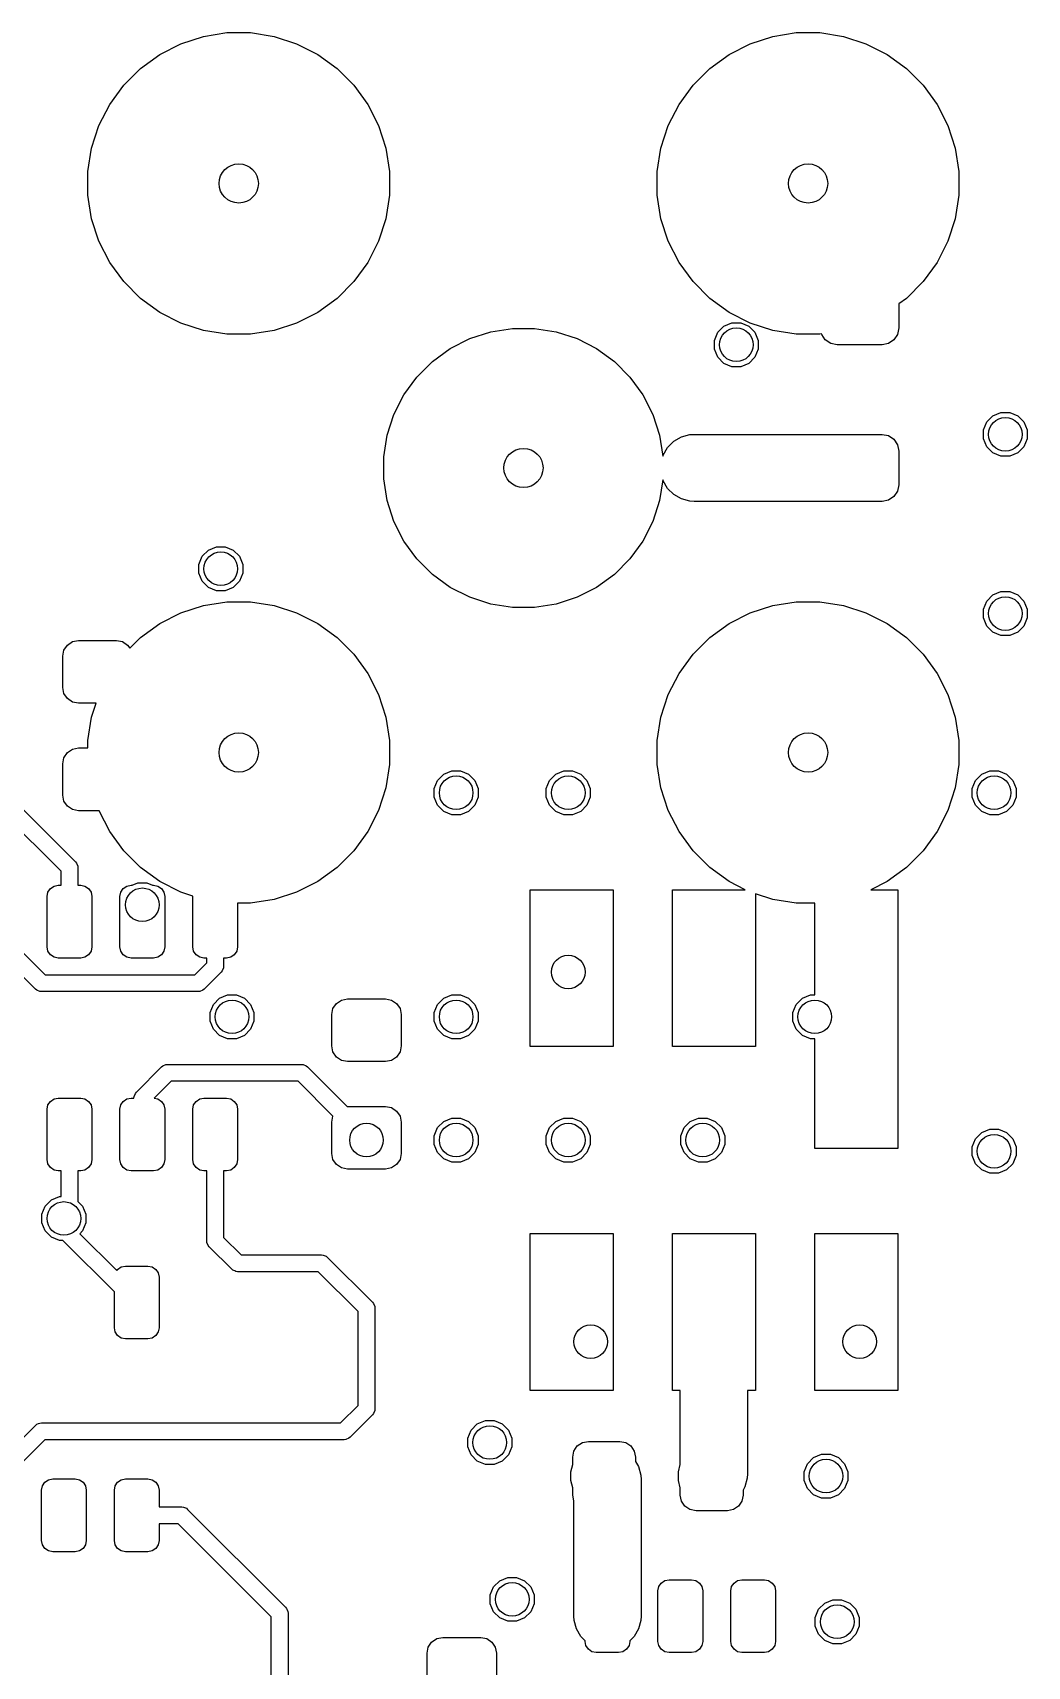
# Model space of a CAD drawing. Extents: x -2.55 to 2.19, y 0.21 to 3.97.
# Drawn here: x -2.102 to -1.753, y 3.397 to 3.971 of the extents above; entities that cross this region are included whole.
import ezdxf

# ---------------------------------------------------------------- set-up
doc = ezdxf.new("R2010")
doc.units = 0
doc.header["$MEASUREMENT"] = 0
doc.layers.add('BLACK', color=7, linetype='CONTINUOUS')

msp = doc.modelspace()

# ---------------------------------------------------------------- linework, layer by layer
at = {"layer": 'BLACK', "linetype": 'CONTINUOUS'}
for p, q in [((-2.05026, 3.96721), (-2.04233, 3.96979)), ((-2.04233, 3.96979), (-2.03409, 3.9711)), ((-2.03409, 3.9711), (-2.02575, 3.9711)), ((-2.02575, 3.9711), (-2.01751, 3.96979)), ((-2.01751, 3.96979), (-2.00958, 3.96721)), ((-1.85026, 3.96721), (-1.84233, 3.96979)), ((-1.84233, 3.96979), (-1.83409, 3.9711)), ((-1.83409, 3.9711), (-1.82575, 3.9711)), ((-1.82575, 3.9711), (-1.81751, 3.96979)), ((-1.81751, 3.96979), (-1.80958, 3.96721)), ((-2.06444, 3.95853), (-2.05769, 3.96343)), ((-2.05769, 3.96343), (-2.05026, 3.96721)), ((-2.00958, 3.96721), (-2.00215, 3.96343)), ((-2.00215, 3.96343), (-1.9954, 3.95853)), ((-1.86444, 3.95853), (-1.85769, 3.96343)), ((-1.85769, 3.96343), (-1.85026, 3.96721)), ((-1.80958, 3.96721), (-1.80215, 3.96343)), ((-1.80215, 3.96343), (-1.7954, 3.95853)), ((-2.07034, 3.95263), (-2.06444, 3.95853)), ((-1.9954, 3.95853), (-1.98951, 3.95263)), ((-1.87034, 3.95263), (-1.86444, 3.95853)), ((-1.7954, 3.95853), (-1.78951, 3.95263)), ((-2.07524, 3.94588), (-2.07034, 3.95263)), ((-1.98951, 3.95263), (-1.9846, 3.94588)), ((-1.87524, 3.94588), (-1.87034, 3.95263)), ((-1.78951, 3.95263), (-1.7846, 3.94588)), ((-2.07903, 3.93845), (-2.07524, 3.94588)), ((-1.9846, 3.94588), (-1.98082, 3.93845)), ((-1.87903, 3.93845), (-1.87524, 3.94588)), ((-1.7846, 3.94588), (-1.78082, 3.93845)), ((-2.0816, 3.93052), (-2.07903, 3.93845)), ((-1.98082, 3.93845), (-1.97824, 3.93052)), ((-1.8816, 3.93052), (-1.87903, 3.93845)), ((-1.78082, 3.93845), (-1.77824, 3.93052)), ((-2.08291, 3.92228), (-2.0816, 3.93052)), ((-1.97824, 3.93052), (-1.97694, 3.92228)), ((-1.88291, 3.92228), (-1.8816, 3.93052)), ((-1.77824, 3.93052), (-1.77694, 3.92228)), ((-2.08291, 3.91394), (-2.08291, 3.92228)), ((-1.97694, 3.92228), (-1.97694, 3.91394)), ((-1.88291, 3.91394), (-1.88291, 3.92228)), ((-1.77694, 3.92228), (-1.77694, 3.91394)), ((-2.0816, 3.9057), (-2.08291, 3.91394)), ((-1.97694, 3.91394), (-1.97824, 3.9057)), ((-1.8816, 3.9057), (-1.88291, 3.91394)), ((-1.77694, 3.91394), (-1.77824, 3.9057)), ((-2.07903, 3.89777), (-2.0816, 3.9057)), ((-1.97824, 3.9057), (-1.98082, 3.89777)), ((-1.87903, 3.89777), (-1.8816, 3.9057)), ((-1.77824, 3.9057), (-1.78082, 3.89777)), ((-2.07524, 3.89034), (-2.07903, 3.89777)), ((-1.98082, 3.89777), (-1.9846, 3.89034)), ((-1.87524, 3.89034), (-1.87903, 3.89777)), ((-1.78082, 3.89777), (-1.7846, 3.89034)), ((-2.07034, 3.88359), (-2.07524, 3.89034)), ((-1.9846, 3.89034), (-1.98951, 3.88359)), ((-1.87034, 3.88359), (-1.87524, 3.89034)), ((-1.7846, 3.89034), (-1.78951, 3.88359)), ((-2.06444, 3.87769), (-2.07034, 3.88359)), ((-1.98951, 3.88359), (-1.9954, 3.87769)), ((-1.86444, 3.87769), (-1.87034, 3.88359)), ((-1.78951, 3.88359), (-1.7954, 3.87769)), ((-2.05769, 3.87279), (-2.06444, 3.87769)), ((-1.9954, 3.87769), (-2.00215, 3.87279)), ((-1.85769, 3.87279), (-1.86444, 3.87769)), ((-1.7954, 3.87769), (-1.79803, 3.87579)), ((-1.79803, 3.87579), (-1.79803, 3.86732)), ((-2.05026, 3.86901), (-2.05769, 3.87279)), ((-2.00215, 3.87279), (-2.00958, 3.86901)), ((-1.85026, 3.86901), (-1.85769, 3.87279)), ((-2.04233, 3.86643), (-2.05026, 3.86901)), ((-2.03409, 3.86512), (-2.04233, 3.86643)), ((-2.02575, 3.86512), (-2.03409, 3.86512)), ((-2.01751, 3.86643), (-2.02575, 3.86512)), ((-2.00958, 3.86901), (-2.01751, 3.86643)), ((-1.94875, 3.86358), (-1.94141, 3.86596)), ((-1.94141, 3.86596), (-1.93378, 3.86717)), ((-1.93378, 3.86717), (-1.92606, 3.86717)), ((-1.92606, 3.86717), (-1.91843, 3.86596)), ((-1.91843, 3.86596), (-1.91109, 3.86358)), ((-1.86284, 3.86295), (-1.86167, 3.86579)), ((-1.86167, 3.86579), (-1.85949, 3.86796)), ((-1.85949, 3.86796), (-1.85665, 3.86914)), ((-1.85665, 3.86914), (-1.85358, 3.86914)), ((-1.85358, 3.86914), (-1.85074, 3.86796)), ((-1.85074, 3.86796), (-1.84857, 3.86579)), ((-1.84233, 3.86643), (-1.85026, 3.86901)), ((-1.84857, 3.86579), (-1.8474, 3.86295)), ((-1.83409, 3.86512), (-1.84233, 3.86643)), ((-1.82575, 3.86512), (-1.83409, 3.86512)), ((-1.82517, 3.86522), (-1.82575, 3.86512)), ((-1.82514, 3.86506), (-1.82517, 3.86522)), ((-1.82386, 3.86315), (-1.82514, 3.86506)), ((-1.79848, 3.86506), (-1.79976, 3.86315)), ((-1.79803, 3.86732), (-1.79848, 3.86506)), ((-1.96188, 3.85553), (-1.95563, 3.86007)), ((-1.95563, 3.86007), (-1.94875, 3.86358)), ((-1.91109, 3.86358), (-1.90421, 3.86007)), ((-1.90421, 3.86007), (-1.89796, 3.85553)), ((-1.86284, 3.85988), (-1.86284, 3.86295)), ((-1.86167, 3.85704), (-1.86284, 3.85988)), ((-1.8474, 3.85988), (-1.84857, 3.85704)), ((-1.8474, 3.86295), (-1.8474, 3.85988)), ((-1.82194, 3.86187), (-1.82386, 3.86315)), ((-1.81969, 3.86142), (-1.82194, 3.86187)), ((-1.80394, 3.86142), (-1.81969, 3.86142)), ((-1.80168, 3.86187), (-1.80394, 3.86142)), ((-1.79976, 3.86315), (-1.80168, 3.86187)), ((-1.96734, 3.85007), (-1.96188, 3.85553)), ((-1.89796, 3.85553), (-1.8925, 3.85007)), ((-1.85949, 3.85487), (-1.86167, 3.85704)), ((-1.85665, 3.85369), (-1.85949, 3.85487)), ((-1.85358, 3.85369), (-1.85665, 3.85369)), ((-1.85074, 3.85487), (-1.85358, 3.85369)), ((-1.84857, 3.85704), (-1.85074, 3.85487)), ((-1.97188, 3.84382), (-1.96734, 3.85007)), ((-1.8925, 3.85007), (-1.88796, 3.84382)), ((-1.97539, 3.83694), (-1.97188, 3.84382)), ((-1.88796, 3.84382), (-1.88445, 3.83694)), ((-1.97777, 3.8296), (-1.97539, 3.83694)), ((-1.88445, 3.83694), (-1.88207, 3.8296)), ((-1.76718, 3.8343), (-1.765, 3.83647)), ((-1.765, 3.83647), (-1.76217, 3.83764)), ((-1.76217, 3.83764), (-1.75909, 3.83764)), ((-1.75909, 3.83764), (-1.75626, 3.83647)), ((-1.75626, 3.83647), (-1.75408, 3.8343)), ((-1.8744, 3.82902), (-1.87142, 3.82982)), ((-1.87142, 3.82982), (-1.86988, 3.82992)), ((-1.86988, 3.82992), (-1.81181, 3.82992)), ((-1.81181, 3.82992), (-1.80394, 3.82992)), ((-1.80394, 3.82992), (-1.80168, 3.82947)), ((-1.76835, 3.83146), (-1.76718, 3.8343)), ((-1.76835, 3.82839), (-1.76835, 3.83146)), ((-1.75408, 3.8343), (-1.75291, 3.83146)), ((-1.75291, 3.83146), (-1.75291, 3.82839)), ((-1.97898, 3.82197), (-1.97777, 3.8296)), ((-1.88207, 3.8296), (-1.8809, 3.82223)), ((-1.88079, 3.82263), (-1.87925, 3.8253)), ((-1.87925, 3.8253), (-1.87707, 3.82748)), ((-1.87707, 3.82748), (-1.8744, 3.82902)), ((-1.80168, 3.82947), (-1.79976, 3.82819)), ((-1.79976, 3.82819), (-1.79848, 3.82628)), ((-1.79848, 3.82628), (-1.79803, 3.82402)), ((-1.79803, 3.82402), (-1.79803, 3.8122)), ((-1.76718, 3.82555), (-1.76835, 3.82839)), ((-1.765, 3.82337), (-1.76718, 3.82555)), ((-1.75408, 3.82555), (-1.75626, 3.82337)), ((-1.75291, 3.82839), (-1.75408, 3.82555)), ((-1.97898, 3.81425), (-1.97898, 3.82197)), ((-1.8809, 3.82223), (-1.88079, 3.82263)), ((-1.76217, 3.8222), (-1.765, 3.82337)), ((-1.75909, 3.8222), (-1.76217, 3.8222)), ((-1.75626, 3.82337), (-1.75909, 3.8222)), ((-1.97777, 3.80662), (-1.97898, 3.81425)), ((-1.8809, 3.81399), (-1.88207, 3.80662)), ((-1.88079, 3.81359), (-1.8809, 3.81399)), ((-1.87925, 3.81092), (-1.88079, 3.81359)), ((-1.87707, 3.80874), (-1.87925, 3.81092)), ((-1.8744, 3.8072), (-1.87707, 3.80874)), ((-1.87142, 3.8064), (-1.8744, 3.8072)), ((-1.80168, 3.80675), (-1.80394, 3.8063)), ((-1.79976, 3.80803), (-1.80168, 3.80675)), ((-1.79848, 3.80994), (-1.79976, 3.80803)), ((-1.79803, 3.8122), (-1.79848, 3.80994)), ((-1.97539, 3.79928), (-1.97777, 3.80662)), ((-1.88207, 3.80662), (-1.88445, 3.79928)), ((-1.86988, 3.8063), (-1.87142, 3.8064)), ((-1.81969, 3.8063), (-1.86988, 3.8063)), ((-1.80394, 3.8063), (-1.81969, 3.8063)), ((-1.97188, 3.7924), (-1.97539, 3.79928)), ((-1.88445, 3.79928), (-1.88796, 3.7924)), ((-2.0406, 3.78922), (-2.03776, 3.7904)), ((-2.03776, 3.7904), (-2.03468, 3.7904)), ((-2.03468, 3.7904), (-2.03185, 3.78922)), ((-1.96734, 3.78615), (-1.97188, 3.7924)), ((-1.88796, 3.7924), (-1.8925, 3.78615)), ((-2.04394, 3.78421), (-2.04277, 3.78705)), ((-2.04394, 3.78114), (-2.04394, 3.78421)), ((-2.04277, 3.78705), (-2.0406, 3.78922)), ((-2.03185, 3.78922), (-2.02967, 3.78705)), ((-2.02967, 3.78705), (-2.0285, 3.78421)), ((-2.0285, 3.78421), (-2.0285, 3.78114)), ((-1.96188, 3.78069), (-1.96734, 3.78615)), ((-1.8925, 3.78615), (-1.89796, 3.78069)), ((-2.04277, 3.7783), (-2.04394, 3.78114)), ((-2.0406, 3.77613), (-2.04277, 3.7783)), ((-2.02967, 3.7783), (-2.03185, 3.77613)), ((-2.0285, 3.78114), (-2.02967, 3.7783)), ((-1.95563, 3.77615), (-1.96188, 3.78069)), ((-1.89796, 3.78069), (-1.90421, 3.77615)), ((-2.03776, 3.77495), (-2.0406, 3.77613)), ((-2.03468, 3.77495), (-2.03776, 3.77495)), ((-2.03185, 3.77613), (-2.03468, 3.77495)), ((-1.94875, 3.77264), (-1.95563, 3.77615)), ((-1.94141, 3.77026), (-1.94875, 3.77264)), ((-1.91109, 3.77264), (-1.91843, 3.77026)), ((-1.90421, 3.77615), (-1.91109, 3.77264)), ((-1.76718, 3.7713), (-1.765, 3.77348)), ((-1.765, 3.77348), (-1.76217, 3.77465)), ((-1.76217, 3.77465), (-1.75909, 3.77465)), ((-1.75909, 3.77465), (-1.75626, 3.77348)), ((-1.75626, 3.77348), (-1.75408, 3.7713)), ((-2.05769, 3.76343), (-2.05026, 3.76721)), ((-2.05026, 3.76721), (-2.04233, 3.76979)), ((-2.04233, 3.76979), (-2.03409, 3.7711)), ((-2.03409, 3.7711), (-2.02575, 3.7711)), ((-2.02575, 3.7711), (-2.01751, 3.76979)), ((-2.01751, 3.76979), (-2.00958, 3.76721)), ((-2.00958, 3.76721), (-2.00215, 3.76343)), ((-1.93378, 3.76905), (-1.94141, 3.77026)), ((-1.92606, 3.76905), (-1.93378, 3.76905)), ((-1.91843, 3.77026), (-1.92606, 3.76905)), ((-1.85769, 3.76343), (-1.85026, 3.76721)), ((-1.85026, 3.76721), (-1.84233, 3.76979)), ((-1.84233, 3.76979), (-1.83409, 3.7711)), ((-1.83409, 3.7711), (-1.82575, 3.7711)), ((-1.82575, 3.7711), (-1.81751, 3.76979)), ((-1.81751, 3.76979), (-1.80958, 3.76721)), ((-1.80958, 3.76721), (-1.80215, 3.76343)), ((-1.76835, 3.76847), (-1.76718, 3.7713)), ((-1.76835, 3.76539), (-1.76835, 3.76847)), ((-1.75408, 3.7713), (-1.75291, 3.76847)), ((-1.75291, 3.76847), (-1.75291, 3.76539)), ((-2.06444, 3.75853), (-2.05769, 3.76343)), ((-2.00215, 3.76343), (-1.9954, 3.75853)), ((-1.86444, 3.75853), (-1.85769, 3.76343)), ((-1.80215, 3.76343), (-1.7954, 3.75853)), ((-1.76718, 3.76255), (-1.76835, 3.76539)), ((-1.765, 3.76038), (-1.76718, 3.76255)), ((-1.75408, 3.76255), (-1.75626, 3.76038)), ((-1.75291, 3.76539), (-1.75408, 3.76255)), ((-2.09131, 3.75408), (-2.09012, 3.75587)), ((-2.09012, 3.75587), (-2.08833, 3.75706)), ((-2.08833, 3.75706), (-2.08622, 3.75748)), ((-2.08622, 3.75748), (-2.07283, 3.75748)), ((-2.07283, 3.75748), (-2.07073, 3.75706)), ((-2.07073, 3.75706), (-2.06894, 3.75587)), ((-2.06894, 3.75587), (-2.0682, 3.75476)), ((-2.0682, 3.75476), (-2.06444, 3.75853)), ((-1.9954, 3.75853), (-1.98951, 3.75263)), ((-1.87034, 3.75263), (-1.86444, 3.75853)), ((-1.7954, 3.75853), (-1.78951, 3.75263)), ((-1.76217, 3.75921), (-1.765, 3.76038)), ((-1.75909, 3.75921), (-1.76217, 3.75921)), ((-1.75626, 3.76038), (-1.75909, 3.75921)), ((-2.09173, 3.75197), (-2.09131, 3.75408)), ((-2.09173, 3.74094), (-2.09173, 3.75197)), ((-1.98951, 3.75263), (-1.9846, 3.74588)), ((-1.87524, 3.74588), (-1.87034, 3.75263)), ((-1.78951, 3.75263), (-1.7846, 3.74588)), ((-1.9846, 3.74588), (-1.98082, 3.73845)), ((-1.87903, 3.73845), (-1.87524, 3.74588)), ((-1.7846, 3.74588), (-1.78082, 3.73845)), ((-2.09131, 3.73884), (-2.09173, 3.74094)), ((-2.09012, 3.73705), (-2.09131, 3.73884)), ((-1.98082, 3.73845), (-1.97824, 3.73052)), ((-1.8816, 3.73052), (-1.87903, 3.73845)), ((-1.78082, 3.73845), (-1.77824, 3.73052)), ((-2.08833, 3.73585), (-2.09012, 3.73705)), ((-2.08622, 3.73543), (-2.08833, 3.73585)), ((-2.08001, 3.73543), (-2.08622, 3.73543)), ((-2.0816, 3.73052), (-2.08001, 3.73543)), ((-2.08291, 3.72228), (-2.0816, 3.73052)), ((-1.97824, 3.73052), (-1.97694, 3.72228)), ((-1.88291, 3.72228), (-1.8816, 3.73052)), ((-1.77824, 3.73052), (-1.77694, 3.72228)), ((-2.08291, 3.71969), (-2.08291, 3.72228)), ((-1.97694, 3.72228), (-1.97694, 3.71394)), ((-1.88291, 3.71394), (-1.88291, 3.72228)), ((-1.77694, 3.72228), (-1.77694, 3.71394)), ((-2.09173, 3.71417), (-2.09131, 3.71628)), ((-2.09131, 3.71628), (-2.09012, 3.71807)), ((-2.09012, 3.71807), (-2.08833, 3.71927)), ((-2.08833, 3.71927), (-2.08622, 3.71969)), ((-2.08622, 3.71969), (-2.08291, 3.71969)), ((-2.09173, 3.70315), (-2.09173, 3.71417)), ((-1.97694, 3.71394), (-1.97824, 3.7057)), ((-1.96009, 3.70831), (-1.95792, 3.71048)), ((-1.95792, 3.71048), (-1.95508, 3.71166)), ((-1.95508, 3.71166), (-1.95201, 3.71166)), ((-1.95201, 3.71166), (-1.94917, 3.71048)), ((-1.94917, 3.71048), (-1.947, 3.70831)), ((-1.92072, 3.70831), (-1.91855, 3.71048)), ((-1.91855, 3.71048), (-1.91571, 3.71166)), ((-1.91571, 3.71166), (-1.91264, 3.71166)), ((-1.91264, 3.71166), (-1.9098, 3.71048)), ((-1.9098, 3.71048), (-1.90763, 3.70831)), ((-1.8816, 3.7057), (-1.88291, 3.71394)), ((-1.77694, 3.71394), (-1.77824, 3.7057)), ((-1.77111, 3.70831), (-1.76894, 3.71048)), ((-1.76894, 3.71048), (-1.7661, 3.71166)), ((-1.7661, 3.71166), (-1.76303, 3.71166)), ((-1.76303, 3.71166), (-1.76019, 3.71048)), ((-1.76019, 3.71048), (-1.75802, 3.70831)), ((-1.97824, 3.7057), (-1.98082, 3.69777)), ((-1.96127, 3.70547), (-1.96009, 3.70831)), ((-1.96127, 3.7024), (-1.96127, 3.70547)), ((-1.947, 3.70831), (-1.94582, 3.70547)), ((-1.94582, 3.70547), (-1.94582, 3.7024)), ((-1.9219, 3.70547), (-1.92072, 3.70831)), ((-1.9219, 3.7024), (-1.9219, 3.70547)), ((-1.90763, 3.70831), (-1.90645, 3.70547)), ((-1.90645, 3.70547), (-1.90645, 3.7024)), ((-1.87903, 3.69777), (-1.8816, 3.7057)), ((-1.77824, 3.7057), (-1.78082, 3.69777)), ((-1.77229, 3.70547), (-1.77111, 3.70831)), ((-1.77229, 3.7024), (-1.77229, 3.70547)), ((-1.75802, 3.70831), (-1.75684, 3.70547)), ((-1.75684, 3.70547), (-1.75684, 3.7024)), ((-2.10697, 3.69934), (-2.08728, 3.67965)), ((-2.09131, 3.70104), (-2.09173, 3.70315)), ((-2.09012, 3.69925), (-2.09131, 3.70104)), ((-2.08833, 3.69806), (-2.09012, 3.69925)), ((-2.08622, 3.69764), (-2.08833, 3.69806)), ((-1.98082, 3.69777), (-1.9846, 3.69034)), ((-1.96009, 3.69956), (-1.96127, 3.7024)), ((-1.95792, 3.69739), (-1.96009, 3.69956)), ((-1.947, 3.69956), (-1.94917, 3.69739)), ((-1.94582, 3.7024), (-1.947, 3.69956)), ((-1.92072, 3.69956), (-1.9219, 3.7024)), ((-1.91855, 3.69739), (-1.92072, 3.69956)), ((-1.90763, 3.69956), (-1.9098, 3.69739)), ((-1.90645, 3.7024), (-1.90763, 3.69956)), ((-1.87524, 3.69034), (-1.87903, 3.69777)), ((-1.78082, 3.69777), (-1.7846, 3.69034)), ((-1.77111, 3.69956), (-1.77229, 3.7024)), ((-1.76894, 3.69739), (-1.77111, 3.69956)), ((-1.75802, 3.69956), (-1.76019, 3.69739)), ((-1.75684, 3.7024), (-1.75802, 3.69956)), ((-2.09232, 3.67634), (-2.11244, 3.69646)), ((-2.07896, 3.69764), (-2.08622, 3.69764)), ((-2.07524, 3.69034), (-2.07896, 3.69764)), ((-1.95508, 3.69621), (-1.95792, 3.69739)), ((-1.95201, 3.69621), (-1.95508, 3.69621)), ((-1.94917, 3.69739), (-1.95201, 3.69621)), ((-1.91571, 3.69621), (-1.91855, 3.69739)), ((-1.91264, 3.69621), (-1.91571, 3.69621)), ((-1.9098, 3.69739), (-1.91264, 3.69621)), ((-1.7661, 3.69621), (-1.76894, 3.69739)), ((-1.76303, 3.69621), (-1.7661, 3.69621)), ((-1.76019, 3.69739), (-1.76303, 3.69621)), ((-2.14728, 3.68929), (-2.09795, 3.63996)), ((-2.07034, 3.68359), (-2.07524, 3.69034)), ((-1.9846, 3.69034), (-1.98951, 3.68359)), ((-1.87034, 3.68359), (-1.87524, 3.69034)), ((-1.7846, 3.69034), (-1.78951, 3.68359)), ((-2.10126, 3.63492), (-2.15059, 3.68425)), ((-2.06444, 3.67769), (-2.07034, 3.68359)), ((-1.98951, 3.68359), (-1.9954, 3.67769)), ((-1.86444, 3.67769), (-1.87034, 3.68359)), ((-1.78951, 3.68359), (-1.7954, 3.67769)), ((-2.09232, 3.67146), (-2.09232, 3.67634)), ((-2.08728, 3.67965), (-2.08691, 3.6792)), ((-2.08691, 3.6792), (-2.08647, 3.67814)), ((-2.08647, 3.67814), (-2.08642, 3.67756)), ((-2.08642, 3.67756), (-2.08642, 3.67146)), ((-2.05769, 3.67279), (-2.06444, 3.67769)), ((-1.9954, 3.67769), (-2.00215, 3.67279)), ((-1.85769, 3.67279), (-1.86444, 3.67769)), ((-1.7954, 3.67769), (-1.80215, 3.67279)), ((-2.09724, 3.66752), (-2.09694, 3.66903)), ((-2.09694, 3.66903), (-2.09609, 3.6703)), ((-2.09609, 3.6703), (-2.09481, 3.67116)), ((-2.09481, 3.67116), (-2.09331, 3.67146)), ((-2.09331, 3.67146), (-2.09232, 3.67146)), ((-2.08642, 3.67146), (-2.08543, 3.67146)), ((-2.08543, 3.67146), (-2.08393, 3.67116)), ((-2.08393, 3.67116), (-2.08265, 3.6703)), ((-2.08265, 3.6703), (-2.0818, 3.66903)), ((-2.0818, 3.66903), (-2.0815, 3.66752)), ((-2.07165, 3.66752), (-2.07135, 3.66903)), ((-2.07135, 3.66903), (-2.0705, 3.6703)), ((-2.0705, 3.6703), (-2.06922, 3.67116)), ((-2.06922, 3.67116), (-2.06772, 3.67146)), ((-2.06772, 3.67146), (-2.06733, 3.67146)), ((-2.06733, 3.67146), (-2.06532, 3.67229)), ((-2.06532, 3.67229), (-2.06224, 3.67229)), ((-2.06224, 3.67229), (-2.06023, 3.67146)), ((-2.06023, 3.67146), (-2.05984, 3.67146)), ((-2.05984, 3.67146), (-2.05834, 3.67116)), ((-2.05834, 3.67116), (-2.05706, 3.6703)), ((-2.05026, 3.66901), (-2.05769, 3.67279)), ((-2.05706, 3.6703), (-2.05621, 3.66903)), ((-2.05621, 3.66903), (-2.05591, 3.66752)), ((-2.04604, 3.66764), (-2.05026, 3.66901)), ((-2.00958, 3.66901), (-2.01751, 3.66643)), ((-2.00215, 3.67279), (-2.00958, 3.66901)), ((-1.92756, 3.61476), (-1.92756, 3.66988)), ((-1.92756, 3.66988), (-1.89843, 3.66988)), ((-1.89843, 3.66988), (-1.89843, 3.61476)), ((-1.87756, 3.61476), (-1.87756, 3.66988)), ((-1.87756, 3.66988), (-1.85198, 3.66988)), ((-1.85198, 3.66988), (-1.85769, 3.67279)), ((-1.80215, 3.67279), (-1.80786, 3.66988)), ((-1.80786, 3.66988), (-1.79843, 3.66988)), ((-1.79843, 3.66988), (-1.79843, 3.57894)), ((-2.09724, 3.6498), (-2.09724, 3.66752)), ((-2.0815, 3.66752), (-2.0815, 3.6498)), ((-2.07165, 3.6498), (-2.07165, 3.66752)), ((-2.05591, 3.66752), (-2.05591, 3.6498)), ((-2.04606, 3.66752), (-2.04604, 3.66764)), ((-2.04606, 3.6498), (-2.04606, 3.66752)), ((-2.02575, 3.66512), (-2.03031, 3.66512)), ((-2.03031, 3.66512), (-2.03031, 3.6498)), ((-2.01751, 3.66643), (-2.02575, 3.66512)), ((-1.84233, 3.66643), (-1.84843, 3.66841)), ((-1.84843, 3.66841), (-1.84843, 3.61476)), ((-1.83409, 3.66512), (-1.84233, 3.66643)), ((-1.82756, 3.66512), (-1.83409, 3.66512)), ((-1.82756, 3.63292), (-1.82756, 3.66512)), ((-2.09694, 3.6483), (-2.09724, 3.6498)), ((-2.09609, 3.64702), (-2.09694, 3.6483)), ((-2.09481, 3.64617), (-2.09609, 3.64702)), ((-2.09331, 3.64587), (-2.09481, 3.64617)), ((-2.08393, 3.64617), (-2.08543, 3.64587)), ((-2.08265, 3.64702), (-2.08393, 3.64617)), ((-2.0818, 3.6483), (-2.08265, 3.64702)), ((-2.0815, 3.6498), (-2.0818, 3.6483)), ((-2.07135, 3.6483), (-2.07165, 3.6498)), ((-2.0705, 3.64702), (-2.07135, 3.6483)), ((-2.06922, 3.64617), (-2.0705, 3.64702)), ((-2.06772, 3.64587), (-2.06922, 3.64617)), ((-2.05834, 3.64617), (-2.05984, 3.64587)), ((-2.05706, 3.64702), (-2.05834, 3.64617)), ((-2.05621, 3.6483), (-2.05706, 3.64702)), ((-2.05591, 3.6498), (-2.05621, 3.6483)), ((-2.04576, 3.6483), (-2.04606, 3.6498)), ((-2.04491, 3.64702), (-2.04576, 3.6483)), ((-2.04363, 3.64617), (-2.04491, 3.64702)), ((-2.04213, 3.64587), (-2.04363, 3.64617)), ((-2.03275, 3.64617), (-2.03425, 3.64587)), ((-2.03147, 3.64702), (-2.03275, 3.64617)), ((-2.03061, 3.6483), (-2.03147, 3.64702)), ((-2.03031, 3.6498), (-2.03061, 3.6483)), ((-2.08543, 3.64587), (-2.09331, 3.64587)), ((-2.05984, 3.64587), (-2.06772, 3.64587)), ((-2.04536, 3.63996), (-2.04114, 3.64418)), ((-2.04114, 3.64587), (-2.04213, 3.64587)), ((-2.0361, 3.64087), (-2.04205, 3.63492)), ((-2.04114, 3.64418), (-2.04114, 3.64587)), ((-2.03573, 3.64131), (-2.0361, 3.64087)), ((-2.03529, 3.64238), (-2.03573, 3.64131)), ((-2.03524, 3.64295), (-2.03529, 3.64238)), ((-2.03425, 3.64587), (-2.03524, 3.64587)), ((-2.03524, 3.64587), (-2.03524, 3.64295)), ((-2.10081, 3.63455), (-2.10126, 3.63492)), ((-2.09975, 3.63411), (-2.10081, 3.63455)), ((-2.09795, 3.63996), (-2.04536, 3.63996)), ((-2.0425, 3.63455), (-2.04356, 3.63411)), ((-2.04205, 3.63492), (-2.0425, 3.63455)), ((-2.09917, 3.63406), (-2.09975, 3.63411)), ((-2.04414, 3.63406), (-2.09917, 3.63406)), ((-2.04356, 3.63411), (-2.04414, 3.63406)), ((-2.04001, 3.62673), (-2.03883, 3.62957)), ((-2.03883, 3.62957), (-2.03666, 3.63174)), ((-2.03666, 3.63174), (-2.03382, 3.63292)), ((-2.03382, 3.63292), (-2.03075, 3.63292)), ((-2.03075, 3.63292), (-2.02791, 3.63174)), ((-2.02791, 3.63174), (-2.02574, 3.62957)), ((-2.02574, 3.62957), (-2.02456, 3.62673)), ((-1.99682, 3.62809), (-1.99563, 3.62988)), ((-1.99563, 3.62988), (-1.99384, 3.63108)), ((-1.99384, 3.63108), (-1.99173, 3.6315)), ((-1.99173, 3.6315), (-1.97835, 3.6315)), ((-1.97835, 3.6315), (-1.97624, 3.63108)), ((-1.97624, 3.63108), (-1.97445, 3.62988)), ((-1.97445, 3.62988), (-1.97325, 3.62809)), ((-1.96127, 3.62673), (-1.96009, 3.62957)), ((-1.96009, 3.62957), (-1.95792, 3.63174)), ((-1.95792, 3.63174), (-1.95508, 3.63292)), ((-1.95508, 3.63292), (-1.95201, 3.63292)), ((-1.95201, 3.63292), (-1.94917, 3.63174)), ((-1.94917, 3.63174), (-1.947, 3.62957)), ((-1.947, 3.62957), (-1.94582, 3.62673)), ((-1.83528, 3.62673), (-1.83411, 3.62957)), ((-1.83411, 3.62957), (-1.83193, 3.63174)), ((-1.83193, 3.63174), (-1.8291, 3.63292)), ((-1.8291, 3.63292), (-1.82756, 3.63292)), ((-2.04001, 3.62366), (-2.04001, 3.62673)), ((-2.03883, 3.62082), (-2.04001, 3.62366)), ((-2.02456, 3.62366), (-2.02574, 3.62082)), ((-2.02456, 3.62673), (-2.02456, 3.62366)), ((-1.99724, 3.62598), (-1.99682, 3.62809)), ((-1.99724, 3.61496), (-1.99724, 3.62598)), ((-1.97325, 3.62809), (-1.97283, 3.62598)), ((-1.97283, 3.62598), (-1.97283, 3.61496)), ((-1.96127, 3.62366), (-1.96127, 3.62673)), ((-1.96009, 3.62082), (-1.96127, 3.62366)), ((-1.94582, 3.62366), (-1.947, 3.62082)), ((-1.94582, 3.62673), (-1.94582, 3.62366)), ((-1.83528, 3.62366), (-1.83528, 3.62673)), ((-1.83411, 3.62082), (-1.83528, 3.62366)), ((-2.03666, 3.61865), (-2.03883, 3.62082)), ((-2.03382, 3.61747), (-2.03666, 3.61865)), ((-2.03075, 3.61747), (-2.03382, 3.61747)), ((-2.02791, 3.61865), (-2.03075, 3.61747)), ((-2.02574, 3.62082), (-2.02791, 3.61865)), ((-1.95792, 3.61865), (-1.96009, 3.62082)), ((-1.95508, 3.61747), (-1.95792, 3.61865)), ((-1.95201, 3.61747), (-1.95508, 3.61747)), ((-1.94917, 3.61865), (-1.95201, 3.61747)), ((-1.947, 3.62082), (-1.94917, 3.61865)), ((-1.83193, 3.61865), (-1.83411, 3.62082)), ((-1.8291, 3.61747), (-1.83193, 3.61865)), ((-1.82756, 3.61747), (-1.8291, 3.61747)), ((-1.82756, 3.57894), (-1.82756, 3.61747)), ((-1.99682, 3.61285), (-1.99724, 3.61496)), ((-1.99563, 3.61106), (-1.99682, 3.61285)), ((-1.97325, 3.61285), (-1.97445, 3.61106)), ((-1.97283, 3.61496), (-1.97325, 3.61285)), ((-1.89843, 3.61476), (-1.92756, 3.61476)), ((-1.84843, 3.61476), (-1.87756, 3.61476)), ((-2.06587, 3.59874), (-2.05701, 3.6076)), ((-2.05701, 3.6076), (-2.05656, 3.60797)), ((-2.05656, 3.60797), (-2.0555, 3.60841)), ((-2.0555, 3.60841), (-2.05492, 3.60846)), ((-2.05492, 3.60846), (-2.00787, 3.60846)), ((-2.00787, 3.60846), (-2.0073, 3.60841)), ((-2.0073, 3.60841), (-2.00623, 3.60797)), ((-2.00623, 3.60797), (-2.00579, 3.6076)), ((-2.00579, 3.6076), (-1.99186, 3.59368)), ((-1.99384, 3.60987), (-1.99563, 3.61106)), ((-1.99173, 3.60945), (-1.99384, 3.60987)), ((-1.97835, 3.60945), (-1.99173, 3.60945)), ((-1.97624, 3.60987), (-1.97835, 3.60945)), ((-1.97445, 3.61106), (-1.97624, 3.60987)), ((-2.0537, 3.60256), (-2.05964, 3.59661)), ((-2.0091, 3.60256), (-2.0537, 3.60256)), ((-1.99683, 3.59029), (-2.0091, 3.60256)), ((-2.09694, 3.59422), (-2.09609, 3.5955)), ((-2.09609, 3.5955), (-2.09481, 3.59635)), ((-2.09481, 3.59635), (-2.09331, 3.59665)), ((-2.09331, 3.59665), (-2.08543, 3.59665)), ((-2.08543, 3.59665), (-2.08393, 3.59635)), ((-2.08393, 3.59635), (-2.08265, 3.5955)), ((-2.08265, 3.5955), (-2.0818, 3.59422)), ((-2.07135, 3.59422), (-2.0705, 3.5955)), ((-2.0705, 3.5955), (-2.06922, 3.59635)), ((-2.06922, 3.59635), (-2.06772, 3.59665)), ((-2.06772, 3.59665), (-2.06673, 3.59665)), ((-2.06673, 3.59665), (-2.06668, 3.59723)), ((-2.06668, 3.59723), (-2.06623, 3.59829)), ((-2.06623, 3.59829), (-2.06587, 3.59874)), ((-2.05964, 3.59661), (-2.05834, 3.59635)), ((-2.05834, 3.59635), (-2.05706, 3.5955)), ((-2.05706, 3.5955), (-2.05621, 3.59422)), ((-2.04576, 3.59422), (-2.04491, 3.5955)), ((-2.04491, 3.5955), (-2.04363, 3.59635)), ((-2.04363, 3.59635), (-2.04213, 3.59665)), ((-2.04213, 3.59665), (-2.03425, 3.59665)), ((-2.03425, 3.59665), (-2.03275, 3.59635)), ((-2.03275, 3.59635), (-2.03147, 3.5955)), ((-2.03147, 3.5955), (-2.03061, 3.59422)), ((-2.09724, 3.59272), (-2.09694, 3.59422)), ((-2.09724, 3.575), (-2.09724, 3.59272)), ((-2.0818, 3.59422), (-2.0815, 3.59272)), ((-2.0815, 3.59272), (-2.0815, 3.575)), ((-2.07165, 3.59272), (-2.07135, 3.59422)), ((-2.07165, 3.575), (-2.07165, 3.59272)), ((-2.05621, 3.59422), (-2.05591, 3.59272)), ((-2.05591, 3.59272), (-2.05591, 3.575)), ((-2.04606, 3.59272), (-2.04576, 3.59422)), ((-2.04606, 3.575), (-2.04606, 3.59272)), ((-2.03061, 3.59422), (-2.03031, 3.59272)), ((-2.03031, 3.59272), (-2.03031, 3.575)), ((-1.99724, 3.58819), (-1.99683, 3.59029)), ((-1.99186, 3.59368), (-1.99173, 3.5937)), ((-1.99173, 3.5937), (-1.97835, 3.5937)), ((-1.97835, 3.5937), (-1.97624, 3.59328)), ((-1.97624, 3.59328), (-1.97445, 3.59209)), ((-1.97445, 3.59209), (-1.97325, 3.5903)), ((-1.97325, 3.5903), (-1.97283, 3.58819)), ((-1.95792, 3.58844), (-1.95508, 3.58961)), ((-1.95508, 3.58961), (-1.95201, 3.58961)), ((-1.95201, 3.58961), (-1.94917, 3.58844)), ((-1.91855, 3.58844), (-1.91571, 3.58961)), ((-1.91571, 3.58961), (-1.91264, 3.58961)), ((-1.91264, 3.58961), (-1.9098, 3.58844)), ((-1.8713, 3.58844), (-1.86847, 3.58961)), ((-1.86847, 3.58961), (-1.86539, 3.58961)), ((-1.86539, 3.58961), (-1.86255, 3.58844)), ((-1.99724, 3.57717), (-1.99724, 3.58819)), ((-1.97283, 3.58819), (-1.97283, 3.57717)), ((-1.96127, 3.58343), (-1.96009, 3.58626)), ((-1.96127, 3.58035), (-1.96127, 3.58343)), ((-1.96009, 3.58626), (-1.95792, 3.58844)), ((-1.94917, 3.58844), (-1.947, 3.58626)), ((-1.947, 3.58626), (-1.94582, 3.58343)), ((-1.94582, 3.58343), (-1.94582, 3.58035)), ((-1.9219, 3.58343), (-1.92072, 3.58626)), ((-1.9219, 3.58035), (-1.9219, 3.58343)), ((-1.92072, 3.58626), (-1.91855, 3.58844)), ((-1.9098, 3.58844), (-1.90763, 3.58626)), ((-1.90763, 3.58626), (-1.90645, 3.58343)), ((-1.90645, 3.58343), (-1.90645, 3.58035)), ((-1.87465, 3.58343), (-1.87348, 3.58626)), ((-1.87465, 3.58035), (-1.87465, 3.58343)), ((-1.87348, 3.58626), (-1.8713, 3.58844)), ((-1.86255, 3.58844), (-1.86038, 3.58626)), ((-1.86038, 3.58626), (-1.85921, 3.58343)), ((-1.85921, 3.58343), (-1.85921, 3.58035)), ((-1.77111, 3.58233), (-1.76894, 3.5845)), ((-1.76894, 3.5845), (-1.7661, 3.58568)), ((-1.7661, 3.58568), (-1.76303, 3.58568)), ((-1.76303, 3.58568), (-1.76019, 3.5845)), ((-1.76019, 3.5845), (-1.75802, 3.58233)), ((-1.99682, 3.57506), (-1.99724, 3.57717)), ((-1.97283, 3.57717), (-1.97325, 3.57506)), ((-1.96009, 3.57752), (-1.96127, 3.58035)), ((-1.95792, 3.57534), (-1.96009, 3.57752)), ((-1.947, 3.57752), (-1.94917, 3.57534)), ((-1.94582, 3.58035), (-1.947, 3.57752)), ((-1.92072, 3.57752), (-1.9219, 3.58035)), ((-1.91855, 3.57534), (-1.92072, 3.57752)), ((-1.90763, 3.57752), (-1.9098, 3.57534)), ((-1.90645, 3.58035), (-1.90763, 3.57752)), ((-1.87348, 3.57752), (-1.87465, 3.58035)), ((-1.8713, 3.57534), (-1.87348, 3.57752)), ((-1.86038, 3.57752), (-1.86255, 3.57534)), ((-1.85921, 3.58035), (-1.86038, 3.57752)), ((-1.79843, 3.57894), (-1.82756, 3.57894)), ((-1.77229, 3.57949), (-1.77111, 3.58233)), ((-1.77229, 3.57642), (-1.77229, 3.57949)), ((-1.75802, 3.58233), (-1.75684, 3.57949)), ((-1.75684, 3.57949), (-1.75684, 3.57642)), ((-2.09694, 3.57349), (-2.09724, 3.575)), ((-2.09609, 3.57222), (-2.09694, 3.57349)), ((-2.09481, 3.57136), (-2.09609, 3.57222)), ((-2.09331, 3.57106), (-2.09481, 3.57136)), ((-2.08393, 3.57136), (-2.08543, 3.57106)), ((-2.08265, 3.57222), (-2.08393, 3.57136)), ((-2.0818, 3.57349), (-2.08265, 3.57222)), ((-2.0815, 3.575), (-2.0818, 3.57349)), ((-2.07135, 3.57349), (-2.07165, 3.575)), ((-2.0705, 3.57222), (-2.07135, 3.57349)), ((-2.06922, 3.57136), (-2.0705, 3.57222)), ((-2.06772, 3.57106), (-2.06922, 3.57136)), ((-2.05834, 3.57136), (-2.05984, 3.57106)), ((-2.05706, 3.57222), (-2.05834, 3.57136)), ((-2.05621, 3.57349), (-2.05706, 3.57222)), ((-2.05591, 3.575), (-2.05621, 3.57349)), ((-2.04576, 3.57349), (-2.04606, 3.575)), ((-2.04491, 3.57222), (-2.04576, 3.57349)), ((-2.04363, 3.57136), (-2.04491, 3.57222)), ((-2.04213, 3.57106), (-2.04363, 3.57136)), ((-2.03275, 3.57136), (-2.03425, 3.57106)), ((-2.03147, 3.57222), (-2.03275, 3.57136)), ((-2.03061, 3.57349), (-2.03147, 3.57222)), ((-2.03031, 3.575), (-2.03061, 3.57349)), ((-1.99563, 3.57327), (-1.99682, 3.57506)), ((-1.99384, 3.57207), (-1.99563, 3.57327)), ((-1.99173, 3.57165), (-1.99384, 3.57207)), ((-1.97835, 3.57165), (-1.99173, 3.57165)), ((-1.97624, 3.57207), (-1.97835, 3.57165)), ((-1.97445, 3.57327), (-1.97624, 3.57207)), ((-1.97325, 3.57506), (-1.97445, 3.57327)), ((-1.95508, 3.57417), (-1.95792, 3.57534)), ((-1.95201, 3.57417), (-1.95508, 3.57417)), ((-1.94917, 3.57534), (-1.95201, 3.57417)), ((-1.91571, 3.57417), (-1.91855, 3.57534)), ((-1.91264, 3.57417), (-1.91571, 3.57417)), ((-1.9098, 3.57534), (-1.91264, 3.57417)), ((-1.86847, 3.57417), (-1.8713, 3.57534)), ((-1.86539, 3.57417), (-1.86847, 3.57417)), ((-1.86255, 3.57534), (-1.86539, 3.57417)), ((-1.77111, 3.57358), (-1.77229, 3.57642)), ((-1.76894, 3.57141), (-1.77111, 3.57358)), ((-1.7661, 3.57023), (-1.76894, 3.57141)), ((-1.76019, 3.57141), (-1.76303, 3.57023)), ((-1.75802, 3.57358), (-1.76019, 3.57141)), ((-1.75684, 3.57642), (-1.75802, 3.57358)), ((-2.09232, 3.57106), (-2.09331, 3.57106)), ((-2.09232, 3.56205), (-2.09232, 3.57106)), ((-2.08543, 3.57106), (-2.08642, 3.57106)), ((-2.08642, 3.57106), (-2.08642, 3.56033)), ((-2.05984, 3.57106), (-2.06772, 3.57106)), ((-2.04114, 3.57106), (-2.04213, 3.57106)), ((-2.04114, 3.54646), (-2.04114, 3.57106)), ((-2.03425, 3.57106), (-2.03524, 3.57106)), ((-2.03524, 3.57106), (-2.03524, 3.54768)), ((-1.76303, 3.57023), (-1.7661, 3.57023)), ((-2.09789, 3.55871), (-2.09571, 3.56088)), ((-2.09571, 3.56088), (-2.09287, 3.56205)), ((-2.09287, 3.56205), (-2.09232, 3.56205)), ((-2.08642, 3.56033), (-2.08479, 3.55871)), ((-2.09906, 3.55587), (-2.09789, 3.55871)), ((-2.09906, 3.55279), (-2.09906, 3.55587)), ((-2.08479, 3.55871), (-2.08362, 3.55587)), ((-2.08362, 3.55587), (-2.08362, 3.55279)), ((-2.09789, 3.54996), (-2.09906, 3.55279)), ((-2.09571, 3.54778), (-2.09789, 3.54996)), ((-2.08479, 3.54996), (-2.08576, 3.54899)), ((-2.08576, 3.54899), (-2.07277, 3.536)), ((-2.08362, 3.55279), (-2.08479, 3.54996)), ((-1.92756, 3.4939), (-1.92756, 3.54902)), ((-1.92756, 3.54902), (-1.89843, 3.54902)), ((-1.89843, 3.54902), (-1.89843, 3.4939)), ((-1.87756, 3.4939), (-1.87756, 3.54902)), ((-1.87756, 3.54902), (-1.84843, 3.54902)), ((-1.84843, 3.54902), (-1.84843, 3.4939)), ((-1.82756, 3.4939), (-1.82756, 3.54902)), ((-1.82756, 3.54902), (-1.79843, 3.54902)), ((-1.79843, 3.54902), (-1.79843, 3.4939)), ((-2.09287, 3.54661), (-2.09571, 3.54778)), ((-2.09168, 3.54661), (-2.09287, 3.54661)), ((-2.09146, 3.54634), (-2.09168, 3.54661)), ((-2.07362, 3.5285), (-2.09146, 3.54634)), ((-2.04108, 3.54588), (-2.04114, 3.54646)), ((-2.04064, 3.54482), (-2.04108, 3.54588)), ((-2.04028, 3.54437), (-2.04064, 3.54482)), ((-2.0324, 3.53649), (-2.04028, 3.54437)), ((-2.03524, 3.54768), (-2.02909, 3.54154)), ((-2.07247, 3.53645), (-2.07119, 3.5373)), ((-2.07119, 3.5373), (-2.06968, 3.5376)), ((-2.06968, 3.5376), (-2.06181, 3.5376)), ((-2.06181, 3.5376), (-2.0603, 3.5373)), ((-2.0603, 3.5373), (-2.05903, 3.53645)), ((-2.02909, 3.54154), (-2.00079, 3.54154)), ((-2.00079, 3.54154), (-2.00021, 3.54148)), ((-2.00021, 3.54148), (-1.99915, 3.54104)), ((-1.99915, 3.54104), (-1.9987, 3.54067)), ((-1.9987, 3.54067), (-1.98295, 3.52492)), ((-2.07277, 3.536), (-2.07247, 3.53645)), ((-2.05903, 3.53645), (-2.05817, 3.53517)), ((-2.05817, 3.53517), (-2.05787, 3.53366)), ((-2.05787, 3.53366), (-2.05787, 3.51594)), ((-2.03196, 3.53613), (-2.0324, 3.53649)), ((-2.03133, 3.53587), (-2.03196, 3.53613)), ((-2.03089, 3.53569), (-2.03133, 3.53587)), ((-2.03031, 3.53563), (-2.03089, 3.53569)), ((-2.00201, 3.53563), (-2.03031, 3.53563)), ((-1.98799, 3.52161), (-2.00201, 3.53563)), ((-2.07362, 3.51594), (-2.07362, 3.5285)), ((-1.98799, 3.48862), (-1.98799, 3.52161)), ((-1.98295, 3.52492), (-1.98258, 3.52448)), ((-1.98258, 3.52448), (-1.98214, 3.52341)), ((-1.98214, 3.52341), (-1.98209, 3.52283)), ((-1.98209, 3.52283), (-1.98209, 3.4874)), ((-2.07332, 3.51444), (-2.07362, 3.51594)), ((-2.07247, 3.51316), (-2.07332, 3.51444)), ((-2.05817, 3.51444), (-2.05903, 3.51316)), ((-2.05787, 3.51594), (-2.05817, 3.51444)), ((-2.07119, 3.51231), (-2.07247, 3.51316)), ((-2.06968, 3.51201), (-2.07119, 3.51231)), ((-2.06181, 3.51201), (-2.06968, 3.51201)), ((-2.0603, 3.51231), (-2.06181, 3.51201)), ((-2.05903, 3.51316), (-2.0603, 3.51231)), ((-1.89843, 3.4939), (-1.92756, 3.4939)), ((-1.8748, 3.4939), (-1.87756, 3.4939)), ((-1.8748, 3.47047), (-1.8748, 3.4939)), ((-1.84843, 3.4939), (-1.85118, 3.4939)), ((-1.85118, 3.4939), (-1.85118, 3.46457)), ((-1.79843, 3.4939), (-1.82756, 3.4939)), ((-1.99414, 3.48248), (-1.98799, 3.48862)), ((-1.98295, 3.48531), (-1.99083, 3.47744)), ((-1.98258, 3.48576), (-1.98295, 3.48531)), ((-1.98214, 3.48683), (-1.98258, 3.48576)), ((-1.98209, 3.4874), (-1.98214, 3.48683)), ((-2.11902, 3.4639), (-2.1013, 3.48162)), ((-2.1013, 3.48162), (-2.10085, 3.48198)), ((-2.10085, 3.48198), (-2.10023, 3.48224)), ((-2.10023, 3.48224), (-2.09979, 3.48242)), ((-2.09979, 3.48242), (-2.09921, 3.48248)), ((-2.09921, 3.48248), (-1.99414, 3.48248)), ((-1.94945, 3.47713), (-1.94828, 3.47997)), ((-1.94828, 3.47997), (-1.94611, 3.48214)), ((-1.94611, 3.48214), (-1.94327, 3.48331)), ((-1.94327, 3.48331), (-1.9402, 3.48331)), ((-1.9402, 3.48331), (-1.93736, 3.48214)), ((-1.93736, 3.48214), (-1.93519, 3.47997)), ((-1.93519, 3.47997), (-1.93401, 3.47713)), ((-2.09799, 3.47657), (-2.11197, 3.46259)), ((-1.99291, 3.47657), (-2.09799, 3.47657)), ((-1.99234, 3.47663), (-1.99291, 3.47657)), ((-1.99127, 3.47707), (-1.99234, 3.47663)), ((-1.99083, 3.47744), (-1.99127, 3.47707)), ((-1.94945, 3.47405), (-1.94945, 3.47713)), ((-1.94828, 3.47122), (-1.94945, 3.47405)), ((-1.93401, 3.47405), (-1.93519, 3.47122)), ((-1.93401, 3.47713), (-1.93401, 3.47405)), ((-1.91218, 3.47258), (-1.91098, 3.47437)), ((-1.91098, 3.47437), (-1.9092, 3.47556)), ((-1.9092, 3.47556), (-1.90709, 3.47598)), ((-1.90709, 3.47598), (-1.89606, 3.47598)), ((-1.89606, 3.47598), (-1.89395, 3.47556)), ((-1.89395, 3.47556), (-1.89217, 3.47437)), ((-1.89217, 3.47437), (-1.89097, 3.47258)), ((-1.94611, 3.46904), (-1.94828, 3.47122)), ((-1.94327, 3.46787), (-1.94611, 3.46904)), ((-1.93736, 3.46904), (-1.9402, 3.46787)), ((-1.93519, 3.47122), (-1.93736, 3.46904)), ((-1.9126, 3.47047), (-1.91218, 3.47258)), ((-1.9126, 3.46788), (-1.9126, 3.47047)), ((-1.89097, 3.47258), (-1.89055, 3.47047)), ((-1.89055, 3.47047), (-1.89055, 3.46897)), ((-1.89055, 3.46897), (-1.88948, 3.46712)), ((-1.8748, 3.46788), (-1.8748, 3.47047)), ((-1.83134, 3.46532), (-1.83017, 3.46815)), ((-1.83017, 3.46815), (-1.828, 3.47033)), ((-1.828, 3.47033), (-1.82516, 3.4715)), ((-1.82516, 3.4715), (-1.82209, 3.4715)), ((-1.82209, 3.4715), (-1.81925, 3.47033)), ((-1.81925, 3.47033), (-1.81708, 3.46815)), ((-1.81708, 3.46815), (-1.8159, 3.46532)), ((-2.09806, 3.46164), (-2.09678, 3.4625)), ((-2.09678, 3.4625), (-2.09528, 3.4628)), ((-2.09528, 3.4628), (-2.0874, 3.4628)), ((-2.0874, 3.4628), (-2.08589, 3.4625)), ((-2.08589, 3.4625), (-2.08462, 3.46164)), ((-2.07247, 3.46164), (-2.07119, 3.4625)), ((-2.07119, 3.4625), (-2.06968, 3.4628)), ((-2.06968, 3.4628), (-2.06181, 3.4628)), ((-2.06181, 3.4628), (-2.0603, 3.4625)), ((-2.0603, 3.4625), (-2.05903, 3.46164)), ((-1.9402, 3.46787), (-1.94327, 3.46787)), ((-1.91328, 3.46532), (-1.9126, 3.46788)), ((-1.91328, 3.46224), (-1.91328, 3.46532)), ((-1.88948, 3.46712), (-1.88868, 3.46414)), ((-1.88868, 3.46414), (-1.88858, 3.4626)), ((-1.88858, 3.4626), (-1.88858, 3.41457)), ((-1.87549, 3.46532), (-1.8748, 3.46788)), ((-1.87549, 3.46224), (-1.87549, 3.46532)), ((-1.85128, 3.46303), (-1.85208, 3.46005)), ((-1.85118, 3.46457), (-1.85128, 3.46303)), ((-1.83134, 3.46224), (-1.83134, 3.46532)), ((-1.8159, 3.46532), (-1.8159, 3.46224)), ((-2.09921, 3.45886), (-2.09891, 3.46036)), ((-2.09921, 3.44114), (-2.09921, 3.45886)), ((-2.09891, 3.46036), (-2.09806, 3.46164)), ((-2.08462, 3.46164), (-2.08376, 3.46036)), ((-2.08376, 3.46036), (-2.08346, 3.45886)), ((-2.08346, 3.45886), (-2.08346, 3.44114)), ((-2.07362, 3.45886), (-2.07332, 3.46036)), ((-2.07362, 3.44114), (-2.07362, 3.45886)), ((-2.07332, 3.46036), (-2.07247, 3.46164)), ((-2.05903, 3.46164), (-2.05817, 3.46036)), ((-2.05817, 3.46036), (-2.05787, 3.45886)), ((-2.05787, 3.45886), (-2.05787, 3.45295)), ((-1.9126, 3.45968), (-1.91328, 3.46224)), ((-1.9126, 3.45709), (-1.9126, 3.45968)), ((-1.9122, 3.45511), (-1.9126, 3.45709)), ((-1.8748, 3.45968), (-1.87549, 3.46224)), ((-1.8748, 3.45709), (-1.8748, 3.45968)), ((-1.87438, 3.45498), (-1.8748, 3.45709)), ((-1.85276, 3.45709), (-1.85318, 3.45498)), ((-1.85208, 3.46005), (-1.85276, 3.45888)), ((-1.85276, 3.45888), (-1.85276, 3.45709)), ((-1.83017, 3.4594), (-1.83134, 3.46224)), ((-1.828, 3.45723), (-1.83017, 3.4594)), ((-1.82516, 3.45606), (-1.828, 3.45723)), ((-1.81925, 3.45723), (-1.82209, 3.45606)), ((-1.81708, 3.4594), (-1.81925, 3.45723)), ((-1.8159, 3.46224), (-1.81708, 3.4594)), ((-2.05787, 3.45295), (-2.04996, 3.45295)), ((-2.04996, 3.45295), (-2.04938, 3.4529)), ((-2.04938, 3.4529), (-2.04832, 3.45246)), ((-2.04832, 3.45246), (-2.04787, 3.45209)), ((-2.04787, 3.45209), (-2.01346, 3.41768)), ((-1.9122, 3.41457), (-1.9122, 3.45511)), ((-1.87319, 3.45319), (-1.87438, 3.45498)), ((-1.8714, 3.45199), (-1.87319, 3.45319)), ((-1.86929, 3.45157), (-1.8714, 3.45199)), ((-1.85827, 3.45157), (-1.86929, 3.45157)), ((-1.85616, 3.45199), (-1.85827, 3.45157)), ((-1.85437, 3.45319), (-1.85616, 3.45199)), ((-1.85318, 3.45498), (-1.85437, 3.45319)), ((-1.82209, 3.45606), (-1.82516, 3.45606)), ((-2.05118, 3.44705), (-2.05787, 3.44705)), ((-2.05787, 3.44705), (-2.05787, 3.44114)), ((-2.0185, 3.41437), (-2.05118, 3.44705)), ((-2.09891, 3.43964), (-2.09921, 3.44114)), ((-2.09806, 3.43836), (-2.09891, 3.43964)), ((-2.08376, 3.43964), (-2.08462, 3.43836)), ((-2.08346, 3.44114), (-2.08376, 3.43964)), ((-2.07332, 3.43964), (-2.07362, 3.44114)), ((-2.07247, 3.43836), (-2.07332, 3.43964)), ((-2.05817, 3.43964), (-2.05903, 3.43836)), ((-2.05787, 3.44114), (-2.05817, 3.43964)), ((-2.09678, 3.4375), (-2.09806, 3.43836)), ((-2.09528, 3.4372), (-2.09678, 3.4375)), ((-2.0874, 3.4372), (-2.09528, 3.4372)), ((-2.08589, 3.4375), (-2.0874, 3.4372)), ((-2.08462, 3.43836), (-2.08589, 3.4375)), ((-2.07119, 3.4375), (-2.07247, 3.43836)), ((-2.06968, 3.4372), (-2.07119, 3.4375)), ((-2.06181, 3.4372), (-2.06968, 3.4372)), ((-2.0603, 3.4375), (-2.06181, 3.4372)), ((-2.05903, 3.43836), (-2.0603, 3.4375)), ((-1.93823, 3.42702), (-1.93539, 3.4282)), ((-1.93539, 3.4282), (-1.93232, 3.4282)), ((-1.93232, 3.4282), (-1.92948, 3.42702)), ((-1.94158, 3.42201), (-1.94041, 3.42485)), ((-1.94041, 3.42485), (-1.93823, 3.42702)), ((-1.92948, 3.42702), (-1.92731, 3.42485)), ((-1.92731, 3.42485), (-1.92614, 3.42201)), ((-1.88268, 3.42343), (-1.88238, 3.42493)), ((-1.88268, 3.40571), (-1.88268, 3.42343)), ((-1.88238, 3.42493), (-1.88152, 3.42621)), ((-1.88152, 3.42621), (-1.88025, 3.42706)), ((-1.88025, 3.42706), (-1.87874, 3.42736)), ((-1.87874, 3.42736), (-1.87087, 3.42736)), ((-1.87087, 3.42736), (-1.86936, 3.42706)), ((-1.86936, 3.42706), (-1.86808, 3.42621)), ((-1.86808, 3.42621), (-1.86723, 3.42493)), ((-1.86723, 3.42493), (-1.86693, 3.42343)), ((-1.86693, 3.42343), (-1.86693, 3.40571)), ((-1.85709, 3.42343), (-1.85679, 3.42493)), ((-1.85709, 3.40571), (-1.85709, 3.42343)), ((-1.85679, 3.42493), (-1.85593, 3.42621)), ((-1.85593, 3.42621), (-1.85466, 3.42706)), ((-1.85466, 3.42706), (-1.85315, 3.42736)), ((-1.85315, 3.42736), (-1.84528, 3.42736)), ((-1.84528, 3.42736), (-1.84377, 3.42706)), ((-1.84377, 3.42706), (-1.84249, 3.42621)), ((-1.84249, 3.42621), (-1.84164, 3.42493)), ((-1.84164, 3.42493), (-1.84134, 3.42343)), ((-1.84134, 3.42343), (-1.84134, 3.40571)), ((-2.01346, 3.41768), (-2.0131, 3.41723)), ((-2.0131, 3.41723), (-2.01299, 3.41697)), ((-2.01299, 3.41697), (-2.01266, 3.41617)), ((-1.94158, 3.41894), (-1.94158, 3.42201)), ((-1.94041, 3.4161), (-1.94158, 3.41894)), ((-1.92614, 3.41894), (-1.92731, 3.4161)), ((-1.92614, 3.42201), (-1.92614, 3.41894)), ((-1.82741, 3.41413), (-1.82623, 3.41697)), ((-1.82623, 3.41697), (-1.82406, 3.41915)), ((-1.82406, 3.41915), (-1.82122, 3.42032)), ((-1.82122, 3.42032), (-1.81815, 3.42032)), ((-1.81815, 3.42032), (-1.81531, 3.41915)), ((-1.81531, 3.41915), (-1.81314, 3.41697)), ((-1.81314, 3.41697), (-1.81196, 3.41413)), ((-2.0185, 3.35177), (-2.0185, 3.41437)), ((-2.01266, 3.41617), (-2.0126, 3.41559)), ((-2.0126, 3.41559), (-2.0126, 3.35055)), ((-1.93823, 3.41393), (-1.94041, 3.4161)), ((-1.93539, 3.41275), (-1.93823, 3.41393)), ((-1.93232, 3.41275), (-1.93539, 3.41275)), ((-1.92948, 3.41393), (-1.93232, 3.41275)), ((-1.92731, 3.4161), (-1.92948, 3.41393)), ((-1.9121, 3.41303), (-1.9122, 3.41457)), ((-1.91131, 3.41005), (-1.9121, 3.41303)), ((-1.88868, 3.41303), (-1.88948, 3.41005)), ((-1.88858, 3.41457), (-1.88868, 3.41303)), ((-1.82741, 3.41106), (-1.82741, 3.41413)), ((-1.82623, 3.40822), (-1.82741, 3.41106)), ((-1.81196, 3.41106), (-1.81314, 3.40822)), ((-1.81196, 3.41413), (-1.81196, 3.41106)), ((-1.96336, 3.40368), (-1.96217, 3.40547)), ((-1.96217, 3.40547), (-1.96038, 3.40667)), ((-1.96038, 3.40667), (-1.95827, 3.40709)), ((-1.95827, 3.40709), (-1.94488, 3.40709)), ((-1.94488, 3.40709), (-1.94277, 3.40667)), ((-1.94277, 3.40667), (-1.94098, 3.40547)), ((-1.94098, 3.40547), (-1.93979, 3.40368)), ((-1.90976, 3.40738), (-1.91131, 3.41005)), ((-1.90827, 3.40588), (-1.90976, 3.40738)), ((-1.90827, 3.40571), (-1.90827, 3.40588)), ((-1.90797, 3.4042), (-1.90827, 3.40571)), ((-1.89252, 3.40571), (-1.89282, 3.4042)), ((-1.89102, 3.40738), (-1.89252, 3.40588)), ((-1.89252, 3.40588), (-1.89252, 3.40571)), ((-1.88948, 3.41005), (-1.89102, 3.40738)), ((-1.88238, 3.4042), (-1.88268, 3.40571)), ((-1.86693, 3.40571), (-1.86723, 3.4042)), ((-1.85679, 3.4042), (-1.85709, 3.40571)), ((-1.84134, 3.40571), (-1.84164, 3.4042)), ((-1.82406, 3.40605), (-1.82623, 3.40822)), ((-1.82122, 3.40488), (-1.82406, 3.40605)), ((-1.81815, 3.40488), (-1.82122, 3.40488)), ((-1.81531, 3.40605), (-1.81815, 3.40488)), ((-1.81314, 3.40822), (-1.81531, 3.40605)), ((-1.96378, 3.40157), (-1.96336, 3.40368)), ((-1.96378, 3.39055), (-1.96378, 3.40157)), ((-1.93979, 3.40368), (-1.93937, 3.40157)), ((-1.93937, 3.40157), (-1.93937, 3.39055)), ((-1.90711, 3.40292), (-1.90797, 3.4042)), ((-1.90584, 3.40207), (-1.90711, 3.40292)), ((-1.90433, 3.40177), (-1.90584, 3.40207)), ((-1.89646, 3.40177), (-1.90433, 3.40177)), ((-1.89495, 3.40207), (-1.89646, 3.40177)), ((-1.89367, 3.40292), (-1.89495, 3.40207)), ((-1.89282, 3.4042), (-1.89367, 3.40292)), ((-1.88152, 3.40292), (-1.88238, 3.4042)), ((-1.88025, 3.40207), (-1.88152, 3.40292)), ((-1.87874, 3.40177), (-1.88025, 3.40207)), ((-1.87087, 3.40177), (-1.87874, 3.40177)), ((-1.86936, 3.40207), (-1.87087, 3.40177)), ((-1.86808, 3.40292), (-1.86936, 3.40207)), ((-1.86723, 3.4042), (-1.86808, 3.40292)), ((-1.85593, 3.40292), (-1.85679, 3.4042)), ((-1.85466, 3.40207), (-1.85593, 3.40292)), ((-1.85315, 3.40177), (-1.85466, 3.40207)), ((-1.84528, 3.40177), (-1.85315, 3.40177)), ((-1.84377, 3.40207), (-1.84528, 3.40177)), ((-1.84249, 3.40292), (-1.84377, 3.40207)), ((-1.84164, 3.4042), (-1.84249, 3.40292))]:
    msp.add_line(p, q, dxfattribs=at)
at = {"layer": 'BLACK'}
for centre, radius in [((-2.02992, 3.91811), 0.00689), ((-1.82992, 3.91811), 0.00689), ((-1.85512, 3.86142), 0.00591), ((-1.76063, 3.82992), 0.00591), ((-1.92992, 3.81811), 0.00689), ((-2.03622, 3.78268), 0.00591), ((-1.76063, 3.76693), 0.00591), ((-2.02992, 3.71811), 0.00689), ((-1.82992, 3.71811), 0.00689), ((-1.95354, 3.70394), 0.00591), ((-1.91417, 3.70394), 0.00591), ((-1.76457, 3.70394), 0.00591), ((-2.06378, 3.66457), 0.00591), ((-1.91417, 3.64094), 0.00591), ((-2.03228, 3.6252), 0.00591), ((-1.95354, 3.6252), 0.00591), ((-1.82756, 3.6252), 0.00591), ((-1.98504, 3.58189), 0.00591), ((-1.95354, 3.58189), 0.00591), ((-1.91417, 3.58189), 0.00591), ((-1.86693, 3.58189), 0.00591), ((-1.76457, 3.57795), 0.00591), ((-2.09134, 3.55433), 0.00591), ((-1.9063, 3.51102), 0.00591), ((-1.81181, 3.51102), 0.00591), ((-1.94173, 3.47559), 0.00591), ((-1.82362, 3.46378), 0.00591), ((-1.93386, 3.42047), 0.00591), ((-1.81969, 3.4126), 0.00591)]:
    msp.add_circle(centre, radius, dxfattribs=at)
at = {"layer": 'WHITE'}
for centre, radius in [((-2.02992, 3.91811), 0.00689), ((-1.82992, 3.91811), 0.00689), ((-1.85512, 3.86142), 0.00591), ((-1.76063, 3.82992), 0.00591), ((-1.92992, 3.81811), 0.00689), ((-2.03622, 3.78268), 0.00591), ((-1.76063, 3.76693), 0.00591), ((-2.02992, 3.71811), 0.00689), ((-1.82992, 3.71811), 0.00689), ((-1.95354, 3.70394), 0.00591), ((-1.91417, 3.70394), 0.00591), ((-1.76457, 3.70394), 0.00591), ((-2.06378, 3.66457), 0.00591), ((-1.91417, 3.64094), 0.00591), ((-2.03228, 3.6252), 0.00591), ((-1.95354, 3.6252), 0.00591), ((-1.82756, 3.6252), 0.00591), ((-1.98504, 3.58189), 0.00591), ((-1.95354, 3.58189), 0.00591), ((-1.91417, 3.58189), 0.00591), ((-1.86693, 3.58189), 0.00591), ((-1.76457, 3.57795), 0.00591), ((-2.09134, 3.55433), 0.00591), ((-1.9063, 3.51102), 0.00591), ((-1.81181, 3.51102), 0.00591), ((-1.94173, 3.47559), 0.00591), ((-1.82362, 3.46378), 0.00591), ((-1.93386, 3.42047), 0.00591), ((-1.81969, 3.4126), 0.00591)]:
    msp.add_circle(centre, radius, dxfattribs=at)

doc.saveas('drawing.dxf')
